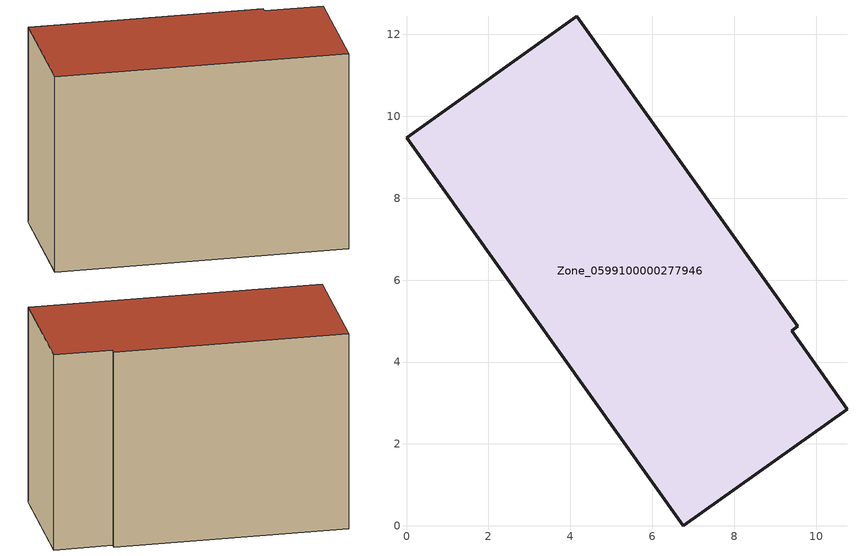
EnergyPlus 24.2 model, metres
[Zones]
Zone_0599100000277946
 floor ground (C_G): 9.55,4.87 9.41,4.76 10.75,2.85 6.75,0 0,9.47 4.16,12.45 z0
 wall outside (C_F): 9.55,4.87 4.16,12.45 0,9.47 6.75,0 10.75,2.85 9.41,4.76 9.55,4.87 z0:8.19
 roof outside (C_R): 9.41,4.76 9.55,4.87 4.16,12.45 0,9.47 6.75,0 10.75,2.85 z8.19
[BUILDING]
Pand.0599100000277946: North Axis=0; Terrain=City; Loads Convergence Tolerance Value=0.04; Temperature Convergence Tolerance Value=0.4; Solar Distribution=FullExterior; Maximum Number of Warmup Days=25; Minimum Number of Warmup Days=1
[Site:Location]
Rotterdam.The.Hague.AP_ZH_NLD Design_Conditions: Latitude=51.96; Longitude=4.45; Time Zone=1; Elevation=-4.5
[SITE:GROUNDTEMPERATURE:BUILDINGSURFACE]
18, 18, 18, 18, 18, 18, 18, 18, 18, 18, 18, 18
[MATERIAL] Thermal Absorptance=0.9; Solar Absorptance=0.7; Visible Absorptance=0.7
Name | Roughness | Thickness | Conductivity | Density | Specific Heat
G.TI.1975-1991 | MediumSmooth | 0.15 | 0.288461 | 540 | 1210
F.TI.1975-1991 | Rough | 0.3 | 0.230769 | 1920 | 840
R.TI.1975-1991 | MediumRough | 0.2 | 0.153846 | 1500 | 1000
[CONSTRUCTION]
C_G: G.TI.1975-1991
C_F: F.TI.1975-1991
C_R: R.TI.1975-1991
[ZONE]
Zone_0599100000277946: Type=1; Multiplier=1; Ceiling Height=Autocalculate; Volume=Autocalculate; Floor Area=autocalculate; Part of Total Floor Area=Yes
[ZONEINFILTRATION:DESIGNFLOWRATE]
Infil_Zone_0599100000277946: Zone or ZoneList or Space or SpaceList=Zone_0599100000277946; Schedule=AlwaysOn; Design Flow Rate Calculation Method=Flow/Area; Flow Rate per Floor Area=0.003; Constant Term Coefficient=1; Temperature Term Coefficient=0; Velocity Term Coefficient=0; Velocity Squared Term Coefficient=0
[HVACTEMPLATE:ZONE:IDEALLOADSAIRSYSTEM]
Zone_0599100000277946: Maximum Heating Supply Air Temperature=50; Minimum Cooling Supply Air Temperature=13; Maximum Heating Supply Air Humidity Ratio=0.0156; Minimum Cooling Supply Air Humidity Ratio=0.0077; Heating Limit=NoLimit; Cooling Limit=NoLimit; Dehumidification Control Type=ConstantSensibleHeatRatio; Cooling Sensible Heat Ratio=0.7; Dehumidification Setpoint=60; Humidification Control Type=None; Humidification Setpoint=30; Outdoor Air Method=None; Outdoor Air Flow Rate per Person=0.00944; Outdoor Air Flow Rate per Zone Floor Area=0; Outdoor Air Flow Rate per Zone=0; Demand Controlled Ventilation Type=None; Outdoor Air Economizer Type=NoEconomizer; Heat Recovery Type=None; Sensible Heat Recovery Effectiveness=0.7; Latent Heat Recovery Effectiveness=0.65
[ZONECONTROL:THERMOSTAT]
ThermostatControl_Zone_0599100000277946: Zone or ZoneList=Zone_0599100000277946; Control Type Schedule=DualSetpointControlType; Control 1=Thermostat_Zone_0599100000277946; Temperature Difference Between Cutout And Setpoint=0
[THERMOSTATSETPOINT:DUALSETPOINT]
Thermostat_Zone_0599100000277946: Heating Setpoint Temperature Schedule=HeatingSetpoint_Zone_0599100000277946; Cooling Setpoint Temperature Schedule=CoolingSetpoint_Zone_0599100000277946
[SCHEDULE:COMPACT]
HeatingSetpoint_Zone_0599100000277946: Through: 12/31, For: AllDays, Until: 24:00, 21
CoolingSetpoint_Zone_0599100000277946: Through: 12/31, For: AllDays, Until: 24:00, 24
DualSetpointControlType: Through: 12/31, For: AllDays, Until: 24:00, 4
AlwaysOn: Through: 12/31, For: AllDays, Until: 24:00, 1
